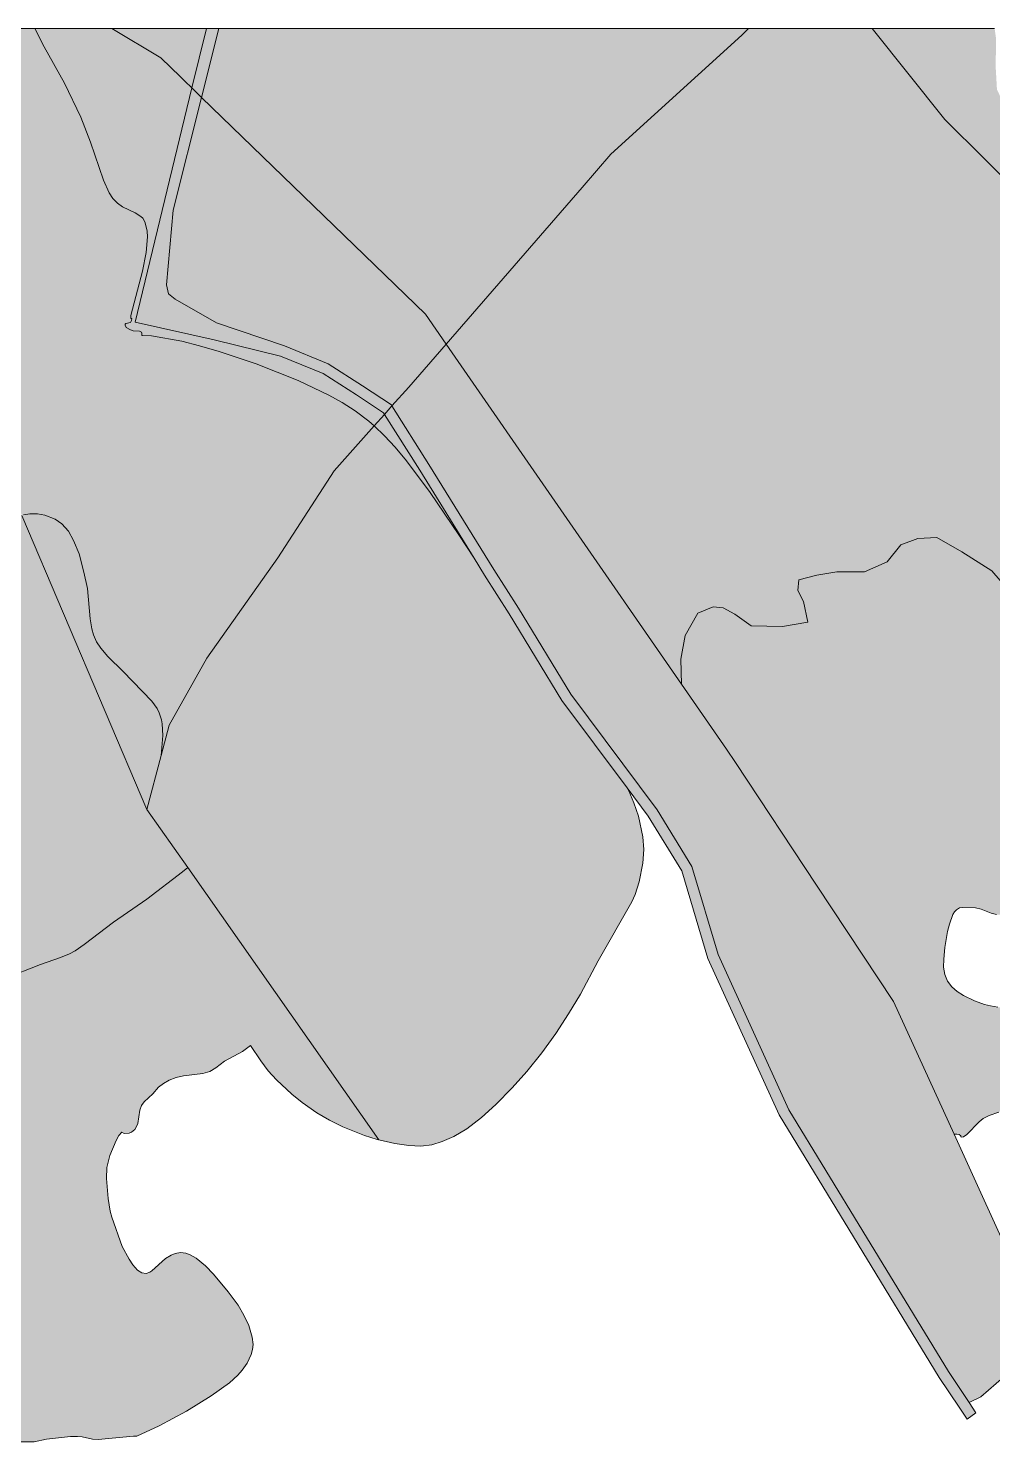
# Model space of a CAD drawing. Header units: metres. Extents: x 541853 to 549675, y 1832829 to 1845715.
# Drawn here: x 548100 to 548542, y 1845063 to 1845715 of the extents above; entities that cross this region are included whole.
import ezdxf

# ---------------------------------------------------------------- set-up
doc = ezdxf.new("R2010")
doc.units = ezdxf.units.M
doc.header["$MEASUREMENT"] = 0
doc.layers.add('1', color=7, linetype='Continuous', lineweight=0)

msp = doc.modelspace()

# ---------------------------------------------------------------- hatches: boundary and pattern name
at = {"layer": '1', "linetype": 'Continuous', "lineweight": 0}
for color, points in [(31, [(548160.9, 1845381.195), (548161.65, 1845390.315), (548161.44, 1845395.7), (548161.08, 1845397.575), (548160.06, 1845400.695), (548159.04, 1845402.735), (548156.64, 1845406.05), (548143.56, 1845419.67), (548136.54, 1845426.54), (548133.24, 1845430.44), (548131.29, 1845433.395), (548129.88, 1845436.605), (548129.16, 1845439.23), (548128.38, 1845443.94), (548127.15, 1845457.785), (548125.56, 1845465.27), (548123.31, 1845473.685), (548120.79, 1845479.895), (548118.39, 1845484.095), (548115.39, 1845487.425), (548112.42, 1845489.585), (548107.59, 1845491.505), (548104.23, 1845492.045), (548100.78, 1845492.03), (548097.78, 1845491.55), (548097.09, 1845491.355), (548055.69, 1845588.9), (548043.9, 1845616.665), (548021.25, 1845624.66), (548000.01, 1845631.515), (547928.25, 1845654.885), (547883.46, 1845669.285), (547845.78, 1845677.175), (547800.96, 1845678.795), (547801.14, 1845679.56), (547804.02, 1845688.455), (547806.33, 1845693.87), (547817.76, 1845714.765), (548103.09, 1845714.765), (548103.21, 1845714.48), (548107.32, 1845706.305), (548116.68, 1845689.595), (548124.12, 1845673.995), (548128.62, 1845662.565), (548134.44, 1845645.105), (548137.05, 1845639.375), (548138.79, 1845636.795), (548140.86, 1845634.605), (548143.23, 1845632.94), (548148.99, 1845630.165), (548151.69, 1845628.47), (548152.53, 1845627.645), (548153.43, 1845626.025), (548153.67, 1845625.605), (548154.48, 1845621.72), (548154.66, 1845619.08), (548154.06, 1845611.955), (548152.35, 1845603.315), (548147.1, 1845583.05), (548147.01, 1845581.625), (548147.49, 1845581.73), (548147.37, 1845580.68), (548146.86, 1845579.87), (548144.82, 1845579.345), (548144.37, 1845579.015), (548144.37, 1845578.565), (548144.88, 1845577.575), (548146.83, 1845576.495), (548148.09, 1845575.985), (548151.03, 1845575.835), (548151.87, 1845575.385), (548152.02, 1845574.935), (548152.05, 1845574.05), (548152.26, 1845573.825), (548156.55, 1845573.795), (548170.38, 1845571.2), (548178.45, 1845569.175), (548187.57, 1845566.535), (548204.46, 1845560.865), (548223.72, 1845553.2), (548237.88, 1845546.465), (548243.85, 1845543.18), (548249.94, 1845539.355), (548256.21, 1845534.555), (548258.55, 1845532.365), (548240.25, 1845511.845), (548214.45, 1845471.93), (548181.84, 1845425.85), (548164.59, 1845395.13)]), (252, [(548258.55, 1845532.365), (548256.21, 1845534.555), (548249.94, 1845539.355), (548243.85, 1845543.18), (548237.88, 1845546.465), (548223.72, 1845553.2), (548204.46, 1845560.865), (548187.57, 1845566.535), (548178.45, 1845569.175), (548170.38, 1845571.2), (548156.55, 1845573.795), (548152.26, 1845573.825), (548152.05, 1845574.05), (548152.02, 1845574.935), (548151.87, 1845575.385), (548151.03, 1845575.835), (548148.09, 1845575.985), (548146.83, 1845576.495), (548144.88, 1845577.575), (548144.37, 1845578.565), (548144.37, 1845579.015), (548144.82, 1845579.345), (548146.86, 1845579.87), (548147.37, 1845580.68), (548147.49, 1845581.73), (548147.01, 1845581.625), (548147.1, 1845583.05), (548152.35, 1845603.315), (548154.06, 1845611.955), (548154.66, 1845619.08), (548154.48, 1845621.72), (548153.67, 1845625.605), (548153.43, 1845626.025), (548152.53, 1845627.645), (548151.69, 1845628.47), (548148.99, 1845630.165), (548143.23, 1845632.94), (548140.86, 1845634.605), (548138.79, 1845636.795), (548137.05, 1845639.375), (548134.44, 1845645.105), (548128.62, 1845662.565), (548124.12, 1845673.995), (548116.68, 1845689.595), (548107.32, 1845706.305), (548103.21, 1845714.48), (548103.09, 1845714.765), (548138.25, 1845714.765), (548160.84, 1845701.205), (548169.78, 1845692.535), (548171.76, 1845690.615), (548175.03, 1845687.435), (548148.99, 1845580.005), (548185.17, 1845571.845), (548215.62, 1845564.435), (548235.18, 1845556.425), (548250.54, 1845546.645), (548262.81, 1845538.455), (548263.29, 1845537.69)]), (53, [(548175.03, 1845687.435), (548171.76, 1845690.615), (548169.78, 1845692.535), (548160.84, 1845701.205), (548138.25, 1845714.765), (548181.66, 1845714.765)]), (252, [(548179.47, 1845683.13), (548175.03, 1845687.435), (548181.66, 1845714.765), (548187.45, 1845714.765)]), (252, [(548291.58, 1845569.955), (548282.1, 1845583.665), (548179.47, 1845683.13), (548187.45, 1845714.765), (548430.24, 1845714.765), (548427.21, 1845711.615), (548367.12, 1845657.045), (548353.89, 1845641.775)]), (252, [(548634.75, 1845408.075), (548634.21, 1845410.415), (548633.4, 1845410.955), (548621.4, 1845415.92), (548615.22, 1845427.905), (548611.5, 1845431.625), (548601.57, 1845431.625), (548594.16, 1845430.395), (548590.44, 1845428.73), (548585.88, 1845425.415), (548578.44, 1845424.59), (548575.56, 1845425.835), (548571.42, 1845429.555), (548568.54, 1845436.995), (548566.89, 1845447.315), (548556.54, 1845451.035), (548550.36, 1845456), (548541.69, 1845465.915), (548528.04, 1845474.585), (548516.46, 1845481.2), (548507.79, 1845480.78), (548499.96, 1845477.885), (548493.75, 1845470.04), (548483.43, 1845465.495), (548470.62, 1845465.495), (548461.53, 1845463.845), (548453.28, 1845461.775), (548452.86, 1845456.825), (548455.35, 1845451.875), (548457.39, 1845442.365), (548445.84, 1845440.295), (548431.38, 1845440.715), (548423.94, 1845446.085), (548418.57, 1845448.98), (548414.01, 1845449.385), (548406.99, 1845446.505), (548401.2, 1845436.17), (548399.16, 1845425.415), (548399.52, 1845413.895), (548291.58, 1845569.955), (548353.89, 1845641.775), (548367.12, 1845657.045), (548427.21, 1845711.615), (548430.24, 1845714.765), (548486.85, 1845714.765), (548520.18, 1845673.035), (548556.54, 1845636.825), (548566.08, 1845620.475), (548569.98, 1845603.885), (548569.56, 1845582.75), (548559.54, 1845545.925), (548558.1, 1845504.825), (548564.58, 1845490.545), (548570.34, 1845482.685), (548586.66, 1845469.335), (548602.8, 1845455.745), (548620.98, 1845436.53), (548632.68, 1845417.375)]), (53, [(548771.1, 1845248.19), (548751.45, 1845256.89), (548732.19, 1845269.31), (548720.28, 1845279.51), (548702.85, 1845297.405), (548687.25, 1845315.3), (548679.75, 1845322.68), (548671.95, 1845330.39), (548658.15, 1845346.47), (548648.28, 1845363.795), (548641.86, 1845379.485), (548636.88, 1845398.385), (548632.68, 1845417.375), (548620.98, 1845436.53), (548602.8, 1845455.745), (548586.66, 1845469.335), (548570.34, 1845482.685), (548564.58, 1845490.545), (548558.1, 1845504.825), (548559.54, 1845545.925), (548569.56, 1845582.75), (548569.98, 1845603.885), (548566.08, 1845620.475), (548556.54, 1845636.825), (548520.18, 1845673.035), (548486.85, 1845714.765), (548543.01, 1845714.765), (548543.7, 1845709.965), (548543.49, 1845697.38), (548544.09, 1845686.7), (548548.35, 1845677.865), (548554.92, 1845668.265), (548564.4, 1845659.61), (548572.65, 1845653.04), (548585.22, 1845645.945), (548594.94, 1845638.94), (548605.98, 1845627.225), (548610.96, 1845617.445), (548611.95, 1845608.64), (548611.56, 1845599.475), (548610.63, 1845596.565), (548607.3, 1845586.275), (548597.46, 1845555.705), (548592.66, 1845523.125), (548595.96, 1845508.095), (548604.96, 1845493.305), (548617.62, 1845479.925), (548647.32, 1845446.805), (548676.15, 1845408.915), (548693.61, 1845372.795), (548701.2, 1845361.11), (548708.73, 1845349.56), (548710.32, 1845347.115), (548723.19, 1845333.57), (548733.81, 1845324.03), (548760.75, 1845301.125), (548798.31, 1845270.105), (548812.68, 1845261.855), (548792.28, 1845255.15)]), (252, [(548263.29, 1845537.69), (548262.81, 1845538.455), (548250.54, 1845546.645), (548235.18, 1845556.425), (548215.62, 1845564.435), (548185.17, 1845571.845), (548148.99, 1845580.005), (548175.03, 1845687.435), (548179.47, 1845683.13), (548166.42, 1845631.425), (548163.36, 1845597.045), (548164.23, 1845592.965), (548167.38, 1845590.475), (548186.34, 1845579.69), (548217.42, 1845569.1), (548237.49, 1845560.88), (548253.27, 1845550.83), (548266.47, 1845542.025), (548266.74, 1845541.575)]), (252, [(548266.74, 1845541.575), (548266.47, 1845542.025), (548253.27, 1845550.83), (548237.49, 1845560.88), (548217.42, 1845569.1), (548186.34, 1845579.69), (548167.38, 1845590.475), (548164.23, 1845592.965), (548163.36, 1845597.045), (548166.42, 1845631.425), (548179.47, 1845683.13), (548282.1, 1845583.665), (548291.58, 1845569.955), (548274.42, 1845550.185)]), (252, [(548531.28, 1845084.375), (548521.89, 1845098.505), (548482.65, 1845162.93), (548448.69, 1845218.625), (548416.29, 1845289.815), (548404.23, 1845330.315), (548388.39, 1845356.19), (548348.79, 1845409.275), (548324.79, 1845448.845), (548313.45, 1845466.545), (548283.72, 1845514.665), (548266.74, 1845541.575), (548274.42, 1845550.185), (548291.58, 1845569.955), (548399.52, 1845413.895), (548420.16, 1845384.045), (548424.21, 1845377.91), (548461.41, 1845321.66), (548496.63, 1845268.38), (548524.44, 1845207.405), (548554.47, 1845141.525), (548557.86, 1845105.255), (548536.68, 1845086.955)]), (252, [(548530.38, 1845076.71), (548526.72, 1845082.2), (548517.66, 1845095.835), (548478.39, 1845160.335), (548444.28, 1845216.285), (548411.58, 1845288.06), (548399.64, 1845328.245), (548384.25, 1845353.385), (548374.62, 1845366.285), (548344.62, 1845406.485), (548320.53, 1845446.205), (548309.22, 1845463.875), (548304.39, 1845471.705), (548279.49, 1845512.025), (548263.29, 1845537.69), (548266.74, 1845541.575), (548283.72, 1845514.665), (548313.45, 1845466.545), (548324.79, 1845448.845), (548348.79, 1845409.275), (548388.39, 1845356.19), (548404.23, 1845330.315), (548416.29, 1845289.815), (548448.69, 1845218.625), (548482.65, 1845162.93), (548521.89, 1845098.505), (548531.28, 1845084.375), (548534.46, 1845079.56)]), (252, [(548304.39, 1845471.705), (548297.46, 1845482.385), (548284.23, 1845501.885), (548273.4, 1845516.435), (548268.21, 1845522.615), (548263.35, 1845527.835), (548258.55, 1845532.365), (548263.29, 1845537.69), (548279.49, 1845512.025)]), (31, [(548280.03, 1845201.975), (548274.42, 1845202.185), (548268.03, 1845203.19), (548260.77, 1845204.885), (548173.11, 1845329.79), (548154.39, 1845356.46), (548160.9, 1845381.195), (548164.59, 1845395.13), (548181.84, 1845425.85), (548214.45, 1845471.93), (548240.25, 1845511.845), (548258.55, 1845532.365), (548263.35, 1845527.835), (548268.21, 1845522.615), (548273.4, 1845516.435), (548284.23, 1845501.885), (548297.46, 1845482.385), (548304.39, 1845471.705), (548309.22, 1845463.875), (548320.53, 1845446.205), (548344.62, 1845406.485), (548374.62, 1845366.285), (548375.34, 1845364.905), (548377.62, 1845359.46), (548379.69, 1845353.295), (548381.79, 1845343.875), (548382.24, 1845337.995), (548381.82, 1845331.725), (548380.14, 1845323.295), (548378.22, 1845317.475), (548376.69, 1845314.115), (548361.3, 1845286.95), (548353.17, 1845271.74), (548347.74, 1845262.65), (548341.8, 1845253.605), (548335.38, 1845244.755), (548328.51, 1845236.205), (548321.85, 1845228.66), (548314.41, 1845221.04), (548307.81, 1845215.1), (548301, 1845209.955), (548295.18, 1845206.445), (548289.81, 1845204.015), (548284.98, 1845202.575)]), (43, [(547862.16, 1845259.395), (547859.7, 1845259.485), (547855.44, 1845260.085), (547851.15, 1845261.105), (547846.95, 1845262.44), (547837.65, 1845265.89), (547842.42, 1845267.375), (547850.97, 1845269.385), (547863.63, 1845273.465), (547874.1, 1845278.535), (547877.4, 1845281.265), (547879.83, 1845285.225), (547881.39, 1845290.19), (547883.1, 1845297.045), (547884.66, 1845301.845), (547886.88, 1845307.035), (547890.54, 1845310.92), (547895.4, 1845317.1), (547899.03, 1845322.245), (547901.46, 1845326.865), (547901.64, 1845330.81), (547900.77, 1845335.445), (547897.59, 1845344.325), (547892.1, 1845355.83), (547888.83, 1845363.885), (547888.11, 1845368.85), (547887.42, 1845376.05), (547888.11, 1845380.685), (547889.52, 1845384.105), (547892.79, 1845387.375), (547895.73, 1845389.085), (547900.26, 1845389.94), (547905.27, 1845390.285), (547910.13, 1845390.285), (547919.79, 1845389.55), (547938.51, 1845386.43), (547959.54, 1845383.025), (547970.88, 1845381.84), (547977.39, 1845381.84), (547981.8, 1845383.025), (547984.71, 1845385.395), (547986.45, 1845387.9), (547987.65, 1845391.2), (547988.16, 1845394.785), (547990.41, 1845396.54), (547992.42, 1845399.12), (547993.53, 1845401.67), (547993.89, 1845403.845), (547993.68, 1845405.045), (547993.17, 1845405.855), (547993.71, 1845406.065), (547993.89, 1845406.395), (547993.74, 1845407.415), (547989.9, 1845411.9), (547987.5, 1845416.82), (547986.09, 1845418.635), (547985.82, 1845419.925), (547985.97, 1845421.335), (547986.63, 1845422.625), (547987.68, 1845423.675), (547989.21, 1845424.545), (547993.02, 1845426.075), (547994.31, 1845427.395), (547995.03, 1845429.24), (547996.29, 1845435.6), (547997.28, 1845437.265), (547998, 1845438.015), (547999.89, 1845439.17), (548001.15, 1845439.575), (548003.67, 1845439.935), (548005.65, 1845439.905), (548005.41, 1845439.605), (548005.71, 1845438.9), (548008.02, 1845436.32), (548011.41, 1845433.35), (548016.54, 1845429.405), (548029.59, 1845420.465), (548042.79, 1845412.515), (548052.06, 1845407.895), (548061.3, 1845404.295), (548064.48, 1845403.455), (548067.36, 1845403.065), (548069.46, 1845403.095), (548071.83, 1845403.695), (548073.3, 1845404.595), (548074.68, 1845406.125), (548075.25, 1845407.7), (548075.19, 1845409.425), (548074.08, 1845412.155), (548068.83, 1845421.155), (548065.02, 1845429.255), (548063.28, 1845434.58), (548062.59, 1845440.22), (548062.98, 1845444.915), (548064.09, 1845449.655), (548067.15, 1845458.895), (548070.15, 1845466.125), (548073.51, 1845472.575), (548077.56, 1845478.53), (548079.45, 1845480.765), (548082.39, 1845483.555), (548087.34, 1845487.275), (548092.23, 1845489.795), (548094.24, 1845490.56), (548097.09, 1845491.355), (548154.39, 1845356.46), (548173.11, 1845329.79), (548170.74, 1845327.765), (548154.42, 1845315.255), (548139.15, 1845304.725), (548125.71, 1845294.435), (548121.45, 1845291.585), (548118.87, 1845290.19), (548114.73, 1845288.435), (548105.58, 1845285.24), (548089.29, 1845278.82), (548076.93, 1845275.235), (548074.32, 1845274.905), (548071.23, 1845275.025), (548063.28, 1845276.045), (548058.99, 1845277.185), (548046.57, 1845282.915), (548031.96, 1845290.505), (548018.43, 1845296.505), (548010.21, 1845301.155), (548006.4, 1845303.78), (548004.09, 1845306.225), (547999.35, 1845313.215), (547996.77, 1845316.125), (547992.24, 1845320.265), (547990.05, 1845321.945), (547987.95, 1845323.085), (547986.54, 1845323.385), (547984.47, 1845322.905), (547982.01, 1845321.06), (547974.21, 1845312.135), (547967.22, 1845306.345), (547955.73, 1845298.305), (547945.86, 1845292.605), (547935.6, 1845287.94), (547926.51, 1845284.745), (547917.51, 1845282.81), (547903.53, 1845281.055), (547902.48, 1845280.365), (547899.51, 1845279.615), (547897.74, 1845279.495), (547892.55, 1845280.035), (547890.78, 1845279.72), (547889.07, 1845278.985), (547886.52, 1845277.2), (547881.96, 1845273.21), (547873.86, 1845265.26), (547870.41, 1845262.305), (547867.35, 1845260.34), (547865.97, 1845259.845)]), (43, [(548154.39, 1845356.46), (548097.09, 1845491.355), (548097.78, 1845491.55), (548100.78, 1845492.03), (548104.23, 1845492.045), (548107.59, 1845491.505), (548112.42, 1845489.585), (548115.39, 1845487.425), (548118.39, 1845484.095), (548120.79, 1845479.895), (548123.31, 1845473.685), (548125.56, 1845465.27), (548127.15, 1845457.785), (548128.38, 1845443.94), (548129.16, 1845439.23), (548129.88, 1845436.605), (548131.29, 1845433.395), (548133.24, 1845430.44), (548136.54, 1845426.54), (548143.56, 1845419.67), (548156.64, 1845406.05), (548159.04, 1845402.735), (548160.06, 1845400.695), (548161.08, 1845397.575), (548161.44, 1845395.7), (548161.65, 1845390.315), (548160.9, 1845381.195)]), (251, [(548528.01, 1845206.025), (548527.59, 1845206.16), (548527.56, 1845206.64), (548526.72, 1845207.255), (548525.64, 1845207.435), (548524.44, 1845207.405), (548496.63, 1845268.38), (548461.41, 1845321.66), (548424.21, 1845377.91), (548420.16, 1845384.045), (548399.52, 1845413.895), (548399.16, 1845425.415), (548401.2, 1845436.17), (548406.99, 1845446.505), (548414.01, 1845449.385), (548418.57, 1845448.98), (548423.94, 1845446.085), (548431.38, 1845440.715), (548445.84, 1845440.295), (548457.39, 1845442.365), (548455.35, 1845451.875), (548452.86, 1845456.825), (548453.28, 1845461.775), (548461.53, 1845463.845), (548470.62, 1845465.495), (548483.43, 1845465.495), (548493.75, 1845470.04), (548499.96, 1845477.885), (548507.79, 1845480.78), (548516.46, 1845481.2), (548528.04, 1845474.585), (548541.69, 1845465.915), (548550.36, 1845456), (548556.54, 1845451.035), (548566.89, 1845447.315), (548568.54, 1845436.995), (548571.42, 1845429.555), (548575.56, 1845425.835), (548578.44, 1845424.59), (548585.88, 1845425.415), (548590.44, 1845428.73), (548594.16, 1845430.395), (548601.57, 1845431.625), (548611.5, 1845431.625), (548615.22, 1845427.905), (548621.4, 1845415.92), (548633.4, 1845410.955), (548634.21, 1845410.415), (548632.68, 1845417.375), (548636.88, 1845398.385), (548641.86, 1845379.485), (548646.84, 1845367.29), (548643.9, 1845366.42), (548641.2, 1845364.755), (548638.71, 1845361.59), (548636.43, 1845357.075), (548632.68, 1845353.835), (548632.26, 1845352.785), (548631.84, 1845350.355), (548631.18, 1845349.23), (548629.74, 1845348.315), (548627.22, 1845347.235), (548625.84, 1845346.125), (548625.75, 1845345.255), (548626.02, 1845344.85), (548626.92, 1845344.1), (548629.41, 1845342.705), (548630.25, 1845341.49), (548630.37, 1845340.005), (548629.65, 1845337.5), (548629.71, 1845336.645), (548628.93, 1845336.585), (548628.63, 1845336.285), (548628.51, 1845332.49), (548627.61, 1845331.86), (548627.43, 1845330.975), (548627.16, 1845331.26), (548626.44, 1845331.29), (548624.79, 1845330.945), (548619.12, 1845328.65), (548592.15, 1845314.28), (548588.85, 1845313.29), (548579.82, 1845311.625), (548570.1, 1845308.835), (548564.91, 1845307.995), (548560.11, 1845307.515), (548553.51, 1845307.455), (548543.91, 1845308.235), (548541.48, 1845308.85), (548536.8, 1845310.665), (548534.22, 1845311.235), (548528.22, 1845311.49), (548526.96, 1845311.235), (548525.49, 1845310.44), (548524.62, 1845309.465), (548523.9, 1845308.205), (548522.34, 1845303.765), (548521.38, 1845300.405), (548520.12, 1845293.13), (548519.67, 1845287.685), (548519.64, 1845284.115), (548520.21, 1845280.635), (548521.41, 1845277.695), (548523.33, 1845275.07), (548525.79, 1845272.97), (548528.76, 1845271.125), (548533.8, 1845268.68), (548538.39, 1845266.985), (548541.09, 1845266.28), (548544.45, 1845265.665), (548550.27, 1845265.17), (548552.01, 1845260.745), (548553.24, 1845255.165), (548553.96, 1845253.95), (548555.22, 1845253.155), (548556.69, 1845252.645), (548562.09, 1845251.655), (548564.13, 1845250.515), (548567.04, 1845247.875), (548569.35, 1845243.96), (548570.76, 1845242.325), (548571.03, 1845241.29), (548570.97, 1845238.305), (548573.16, 1845232.665), (548573.25, 1845231.51), (548572.98, 1845231.135), (548572.05, 1845230.895), (548570.1, 1845229.47), (548566.5, 1845225.78), (548565.18, 1845225.105), (548564.4, 1845225.135), (548560.86, 1845226.365), (548558.97, 1845226.245), (548556.27, 1845226.44), (548554.71, 1845225.93), (548547.39, 1845219.81), (548544.99, 1845217.545), (548540.52, 1845215.94), (548537.79, 1845214.605), (548535.96, 1845213.105), (548530.35, 1845207.375), (548528.76, 1845206.235)]), (31, [(548053.29, 1845063.195), (548049.21, 1845064.635), (548048.07, 1845065.535), (548044.8, 1845070.575), (548042.85, 1845079.23), (548041.47, 1845083.535), (548040.78, 1845084.435), (548037.42, 1845086.925), (548035.14, 1845088.155), (548035.47, 1845088.815), (548038.08, 1845090.645), (548039.31, 1845091.905), (548040.39, 1845093.555), (548041.11, 1845095.145), (548041.95, 1845098.655), (548042.4, 1845107.835), (548042.1, 1845110.835), (548041.44, 1845112.995), (548039.4, 1845116.385), (548036.82, 1845118.89), (548036.1, 1845119.94), (548034.66, 1845122.955), (548034.78, 1845124.365), (548038.35, 1845128.1), (548041.41, 1845130.26), (548044.5, 1845131.895), (548046, 1845133.2), (548049.6, 1845138.93), (548050.83, 1845142.14), (548051.04, 1845143.76), (548046.15, 1845144.165), (548039.31, 1845145.575), (548032.89, 1845147.675), (548028.03, 1845149.82), (548024.97, 1845151.695), (548022.87, 1845153.645), (548020.8, 1845156.555), (548018.49, 1845161.685), (548017.62, 1845162.615), (548016.48, 1845163.095), (548013.09, 1845163.125), (548007.33, 1845162.33), (548005.5, 1845162.405), (547998, 1845163.605), (547992.3, 1845163.305), (547980.69, 1845161.235), (547972.29, 1845158.31), (547958.46, 1845151.995), (547954.2, 1845150.495), (547945.47, 1845148.29), (547931.91, 1845146.025), (547923.15, 1845156.66), (547921.5, 1845159.045), (547918.95, 1845164.145), (547916.73, 1845171.315), (547916.1, 1845172.545), (547914.96, 1845173.07), (547913.22, 1845172.575), (547912.32, 1845172.59), (547910.85, 1845173.85), (547909.62, 1845176.445), (547907.61, 1845182.355), (547906.53, 1845188.895), (547904.94, 1845203.145), (547904.94, 1845209.28), (547905.36, 1845218.76), (547905.3, 1845226.2), (547905.69, 1845231.855), (547906.14, 1845234.54), (547908.84, 1845244.2), (547909.11, 1845247.245), (547908.72, 1845249.645), (547905.57, 1845260.475), (547903.89, 1845268.575), (547903.29, 1845275.505), (547903.53, 1845281.055), (547917.51, 1845282.81), (547926.51, 1845284.745), (547935.6, 1845287.94), (547945.86, 1845292.605), (547955.73, 1845298.305), (547967.22, 1845306.345), (547974.21, 1845312.135), (547982.01, 1845321.06), (547984.47, 1845322.905), (547986.54, 1845323.385), (547987.95, 1845323.085), (547990.05, 1845321.945), (547992.24, 1845320.265), (547996.77, 1845316.125), (547999.35, 1845313.215), (548004.09, 1845306.225), (548006.4, 1845303.78), (548010.21, 1845301.155), (548018.43, 1845296.505), (548031.96, 1845290.505), (548046.57, 1845282.915), (548058.99, 1845277.185), (548063.28, 1845276.045), (548071.23, 1845275.025), (548074.32, 1845274.905), (548076.93, 1845275.235), (548089.29, 1845278.82), (548105.58, 1845285.24), (548114.73, 1845288.435), (548118.87, 1845290.19), (548121.45, 1845291.585), (548125.71, 1845294.435), (548139.15, 1845304.725), (548154.42, 1845315.255), (548170.74, 1845327.765), (548173.11, 1845329.79), (548260.77, 1845204.885), (548259.96, 1845205.065), (548254.11, 1845206.895), (548244.15, 1845210.795), (548238.09, 1845213.825), (548232.3, 1845217.245), (548225.64, 1845221.925), (548220.84, 1845225.765), (548213.76, 1845232.455), (548210.01, 1845236.52), (548206.56, 1845241.035), (548201.94, 1845248.145), (548198.19, 1845245.415), (548190.03, 1845240.99), (548186.04, 1845237.96), (548183.22, 1845236.235), (548180.1, 1845235.305), (548171.13, 1845234.165), (548167.83, 1845233.46), (548164.56, 1845232.155), (548161.98, 1845230.745), (548159.76, 1845228.99), (548157.18, 1845225.945), (548153.22, 1845222.255), (548151.87, 1845220.545), (548151.09, 1845218.52), (548150.19, 1845212.4), (548149.71, 1845210.915), (548148.93, 1845209.535), (548147.34, 1845208.335), (548146.2, 1845207.945), (548143.98, 1845207.825), (548142.93, 1845208.425), (548141.61, 1845206.805), (548140.32, 1845204.48), (548137.44, 1845197.715), (548136.06, 1845192.165), (548135.82, 1845187.08), (548136.69, 1845177.93), (548137.59, 1845172.05), (548138.25, 1845169.35), (548143.11, 1845155.895), (548146.2, 1845150.135), (548148, 1845147.495), (548150.16, 1845145.095), (548152.11, 1845143.85), (548154.06, 1845143.565), (548155.71, 1845144.105), (548156.64, 1845144.735), (548162.88, 1845150.465), (548165.52, 1845151.995), (548167.41, 1845152.7), (548169.84, 1845153.09), (548172.27, 1845152.82), (548174.19, 1845152.145), (548176.98, 1845150.525), (548181.24, 1845147.045), (548184.96, 1845143.175), (548191.71, 1845135.06), (548196.18, 1845129.045), (548198.91, 1845124.44), (548201.13, 1845119.715), (548202.72, 1845114.36), (548203.11, 1845110.91), (548202.87, 1845108.63), (548202.24, 1845106.365), (548200.35, 1845102.42), (548198.07, 1845099.135), (548196.06, 1845096.915), (548192.22, 1845093.36), (548183.88, 1845087.345), (548172.51, 1845080.385), (548159.97, 1845073.665), (548149.74, 1845068.865), (548148.21, 1845068.895), (548132.01, 1845067.35), (548129.46, 1845067.515), (548124.75, 1845068.58), (548122.53, 1845068.79), (548119.38, 1845068.73), (548108.43, 1845067.545), (548102.7, 1845066.345), (548094.42, 1845066.285), (548084.94, 1845064.74), (548078.82, 1845064.035), (548072.46, 1845063.615), (548066.01, 1845063.885), (548057.22, 1845063.81), (548054.22, 1845063.555)])]:
    msp.add_hatch(color=color, dxfattribs=at).paths.add_polyline_path(points)

# ---------------------------------------------------------------- linework, layer by layer
at = {"layer": '1', "color": 7, "linetype": 'Continuous', "lineweight": 0, "flags": 128}
for points in [[(547817.76, 1845714.765), (548103.09, 1845714.765), (548103.21, 1845714.48), (548107.32, 1845706.305), (548116.68, 1845689.595), (548124.12, 1845673.995), (548128.62, 1845662.565), (548134.44, 1845645.105), (548137.05, 1845639.375), (548138.79, 1845636.795), (548140.86, 1845634.605), (548143.23, 1845632.94), (548148.99, 1845630.165), (548151.69, 1845628.47), (548152.53, 1845627.645), (548153.43, 1845626.025), (548153.67, 1845625.605), (548154.48, 1845621.72), (548154.66, 1845619.08), (548154.06, 1845611.955), (548152.35, 1845603.315), (548147.1, 1845583.05), (548147.01, 1845581.625), (548147.49, 1845581.73), (548147.37, 1845580.68), (548146.86, 1845579.87), (548144.82, 1845579.345), (548144.37, 1845579.015), (548144.37, 1845578.565), (548144.88, 1845577.575), (548146.83, 1845576.495), (548148.09, 1845575.985), (548151.03, 1845575.835), (548151.87, 1845575.385), (548152.02, 1845574.935), (548152.05, 1845574.05), (548152.26, 1845573.825), (548156.55, 1845573.795), (548170.38, 1845571.2), (548178.45, 1845569.175), (548187.57, 1845566.535), (548204.46, 1845560.865), (548223.72, 1845553.2), (548237.88, 1845546.465), (548243.85, 1845543.18), (548249.94, 1845539.355), (548256.21, 1845534.555), (548258.55, 1845532.365), (548240.25, 1845511.845), (548214.45, 1845471.93), (548181.84, 1845425.85), (548164.59, 1845395.13), (548160.9, 1845381.195), (548161.65, 1845390.315), (548161.44, 1845395.7), (548161.08, 1845397.575), (548160.06, 1845400.695), (548159.04, 1845402.735), (548156.64, 1845406.05), (548143.56, 1845419.67), (548136.54, 1845426.54), (548133.24, 1845430.44), (548131.29, 1845433.395), (548129.88, 1845436.605), (548129.16, 1845439.23), (548128.38, 1845443.94), (548127.15, 1845457.785), (548125.56, 1845465.27), (548123.31, 1845473.685), (548120.79, 1845479.895), (548118.39, 1845484.095), (548115.39, 1845487.425), (548112.42, 1845489.585), (548107.59, 1845491.505), (548104.23, 1845492.045), (548100.78, 1845492.03), (548097.78, 1845491.55)], [(548550.36, 1845456), (548541.69, 1845465.915), (548528.04, 1845474.585), (548516.46, 1845481.2), (548507.79, 1845480.78), (548499.96, 1845477.885), (548493.75, 1845470.04), (548483.43, 1845465.495), (548470.62, 1845465.495), (548461.53, 1845463.845), (548453.28, 1845461.775), (548452.86, 1845456.825), (548455.35, 1845451.875), (548457.39, 1845442.365), (548445.84, 1845440.295), (548431.38, 1845440.715), (548423.94, 1845446.085), (548418.57, 1845448.98), (548414.01, 1845449.385), (548406.99, 1845446.505), (548401.2, 1845436.17), (548399.16, 1845425.415), (548399.52, 1845413.895), (548291.58, 1845569.955), (548291.58, 1845569.955), (548353.89, 1845641.775), (548367.12, 1845657.045), (548427.21, 1845711.615), (548430.24, 1845714.765), (548486.85, 1845714.765), (548520.18, 1845673.035), (548556.54, 1845636.825)], [(548556.54, 1845636.825), (548520.18, 1845673.035), (548486.85, 1845714.765), (548486.85, 1845714.765), (548543.01, 1845714.765)], [(548097.09, 1845491.355), (548154.39, 1845356.46), (548173.11, 1845329.79), (548170.74, 1845327.765), (548154.42, 1845315.255), (548139.15, 1845304.725), (548125.71, 1845294.435), (548121.45, 1845291.585), (548118.87, 1845290.19), (548114.73, 1845288.435), (548105.58, 1845285.24), (548089.29, 1845278.82)], [(548097.78, 1845491.55), (548100.78, 1845492.03), (548104.23, 1845492.045), (548107.59, 1845491.505), (548112.42, 1845489.585), (548115.39, 1845487.425), (548118.39, 1845484.095), (548120.79, 1845479.895), (548123.31, 1845473.685), (548125.56, 1845465.27), (548127.15, 1845457.785), (548128.38, 1845443.94), (548129.16, 1845439.23), (548129.88, 1845436.605), (548131.29, 1845433.395), (548133.24, 1845430.44), (548136.54, 1845426.54), (548143.56, 1845419.67), (548156.64, 1845406.05), (548159.04, 1845402.735), (548160.06, 1845400.695), (548161.08, 1845397.575), (548161.44, 1845395.7), (548161.65, 1845390.315), (548160.9, 1845381.195), (548154.39, 1845356.46), (548097.09, 1845491.355)], [(548544.99, 1845217.545), (548540.52, 1845215.94), (548537.79, 1845214.605), (548535.96, 1845213.105), (548530.35, 1845207.375), (548528.76, 1845206.235), (548528.01, 1845206.025), (548527.59, 1845206.16), (548527.56, 1845206.64), (548526.72, 1845207.255), (548525.64, 1845207.435), (548524.44, 1845207.405), (548496.63, 1845268.38), (548461.41, 1845321.66), (548424.21, 1845377.91), (548420.16, 1845384.045), (548399.52, 1845413.895), (548399.16, 1845425.415), (548401.2, 1845436.17), (548406.99, 1845446.505), (548414.01, 1845449.385), (548418.57, 1845448.98), (548423.94, 1845446.085), (548431.38, 1845440.715), (548445.84, 1845440.295), (548457.39, 1845442.365), (548455.35, 1845451.875), (548452.86, 1845456.825), (548453.28, 1845461.775), (548461.53, 1845463.845), (548470.62, 1845465.495), (548483.43, 1845465.495), (548493.75, 1845470.04), (548499.96, 1845477.885), (548507.79, 1845480.78), (548516.46, 1845481.2), (548528.04, 1845474.585), (548541.69, 1845465.915), (548550.36, 1845456)], [(548089.29, 1845278.82), (548105.58, 1845285.24), (548114.73, 1845288.435), (548118.87, 1845290.19), (548121.45, 1845291.585), (548125.71, 1845294.435), (548139.15, 1845304.725), (548154.42, 1845315.255), (548170.74, 1845327.765), (548173.11, 1845329.79), (548260.77, 1845204.885), (548259.96, 1845205.065), (548254.11, 1845206.895), (548244.15, 1845210.795), (548238.09, 1845213.825), (548232.3, 1845217.245), (548225.64, 1845221.925), (548220.84, 1845225.765), (548213.76, 1845232.455), (548210.01, 1845236.52), (548206.56, 1845241.035), (548201.94, 1845248.145), (548198.19, 1845245.415), (548190.03, 1845240.99), (548186.04, 1845237.96), (548183.22, 1845236.235), (548180.1, 1845235.305), (548171.13, 1845234.165), (548167.83, 1845233.46), (548164.56, 1845232.155), (548161.98, 1845230.745), (548159.76, 1845228.99), (548157.18, 1845225.945), (548153.22, 1845222.255), (548151.87, 1845220.545), (548151.09, 1845218.52), (548150.19, 1845212.4), (548149.71, 1845210.915), (548148.93, 1845209.535), (548147.34, 1845208.335), (548146.2, 1845207.945), (548143.98, 1845207.825), (548142.93, 1845208.425), (548141.61, 1845206.805), (548140.32, 1845204.48), (548137.44, 1845197.715), (548136.06, 1845192.165), (548135.82, 1845187.08), (548136.69, 1845177.93), (548137.59, 1845172.05), (548138.25, 1845169.35), (548143.11, 1845155.895), (548146.2, 1845150.135), (548148, 1845147.495), (548150.16, 1845145.095), (548152.11, 1845143.85), (548154.06, 1845143.565), (548155.71, 1845144.105), (548156.64, 1845144.735), (548162.88, 1845150.465), (548165.52, 1845151.995), (548167.41, 1845152.7), (548169.84, 1845153.09), (548172.27, 1845152.82), (548174.19, 1845152.145), (548176.98, 1845150.525), (548181.24, 1845147.045), (548184.96, 1845143.175), (548191.71, 1845135.06), (548196.18, 1845129.045), (548198.91, 1845124.44), (548201.13, 1845119.715), (548202.72, 1845114.36), (548203.11, 1845110.91), (548202.87, 1845108.63), (548202.24, 1845106.365), (548200.35, 1845102.42), (548198.07, 1845099.135), (548196.06, 1845096.915), (548192.22, 1845093.36), (548183.88, 1845087.345), (548172.51, 1845080.385), (548159.97, 1845073.665), (548149.74, 1845068.865), (548148.21, 1845068.895), (548132.01, 1845067.35), (548129.46, 1845067.515), (548124.75, 1845068.58), (548122.53, 1845068.79), (548119.38, 1845068.73), (548108.43, 1845067.545), (548102.7, 1845066.345), (548094.42, 1845066.285)], [(548543.91, 1845308.235), (548541.48, 1845308.85), (548536.8, 1845310.665), (548534.22, 1845311.235), (548528.22, 1845311.49), (548526.96, 1845311.235), (548525.49, 1845310.44), (548524.62, 1845309.465), (548523.9, 1845308.205), (548522.34, 1845303.765), (548521.38, 1845300.405), (548520.12, 1845293.13), (548519.67, 1845287.685), (548519.64, 1845284.115), (548520.21, 1845280.635), (548521.41, 1845277.695), (548523.33, 1845275.07), (548525.79, 1845272.97), (548528.76, 1845271.125), (548533.8, 1845268.68), (548538.39, 1845266.985), (548541.09, 1845266.28), (548544.45, 1845265.665)]]:
    msp.add_lwpolyline(points, dxfattribs=at)
for points in [[(548103.09, 1845714.765), (548138.25, 1845714.765), (548160.84, 1845701.205), (548169.78, 1845692.535), (548171.76, 1845690.615), (548175.03, 1845687.435), (548148.99, 1845580.005), (548185.17, 1845571.845), (548215.62, 1845564.435), (548235.18, 1845556.425), (548250.54, 1845546.645), (548262.81, 1845538.455), (548263.29, 1845537.69), (548258.55, 1845532.365), (548256.21, 1845534.555), (548249.94, 1845539.355), (548243.85, 1845543.18), (548237.88, 1845546.465), (548223.72, 1845553.2), (548204.46, 1845560.865), (548187.57, 1845566.535), (548178.45, 1845569.175), (548170.38, 1845571.2), (548156.55, 1845573.795), (548152.26, 1845573.825), (548152.05, 1845574.05), (548152.02, 1845574.935), (548151.87, 1845575.385), (548151.03, 1845575.835), (548148.09, 1845575.985), (548146.83, 1845576.495), (548144.88, 1845577.575), (548144.37, 1845578.565), (548144.37, 1845579.015), (548144.82, 1845579.345), (548146.86, 1845579.87), (548147.37, 1845580.68), (548147.49, 1845581.73), (548147.01, 1845581.625), (548147.1, 1845583.05), (548152.35, 1845603.315), (548154.06, 1845611.955), (548154.66, 1845619.08), (548154.48, 1845621.72), (548153.67, 1845625.605), (548153.43, 1845626.025), (548152.53, 1845627.645), (548151.69, 1845628.47), (548148.99, 1845630.165), (548143.23, 1845632.94), (548140.86, 1845634.605), (548138.79, 1845636.795), (548137.05, 1845639.375), (548134.44, 1845645.105), (548128.62, 1845662.565), (548124.12, 1845673.995), (548116.68, 1845689.595), (548107.32, 1845706.305), (548103.21, 1845714.48), (548103.09, 1845714.765)], [(548138.25, 1845714.765), (548181.66, 1845714.765), (548175.03, 1845687.435), (548171.76, 1845690.615), (548169.78, 1845692.535), (548160.84, 1845701.205), (548138.25, 1845714.765)], [(548175.03, 1845687.435), (548181.66, 1845714.765), (548187.45, 1845714.765), (548179.47, 1845683.13), (548175.03, 1845687.435)], [(548179.47, 1845683.13), (548187.45, 1845714.765), (548430.24, 1845714.765), (548427.21, 1845711.615), (548367.12, 1845657.045), (548353.89, 1845641.775), (548291.58, 1845569.955), (548282.1, 1845583.665), (548179.47, 1845683.13)], [(548175.03, 1845687.435), (548179.47, 1845683.13), (548166.42, 1845631.425), (548163.36, 1845597.045), (548164.23, 1845592.965), (548167.38, 1845590.475), (548186.34, 1845579.69), (548217.42, 1845569.1), (548237.49, 1845560.88), (548253.27, 1845550.83), (548266.47, 1845542.025), (548266.74, 1845541.575), (548263.29, 1845537.69), (548262.81, 1845538.455), (548250.54, 1845546.645), (548235.18, 1845556.425), (548215.62, 1845564.435), (548185.17, 1845571.845), (548148.99, 1845580.005), (548175.03, 1845687.435)], [(548179.47, 1845683.13), (548282.1, 1845583.665), (548291.58, 1845569.955), (548274.42, 1845550.185), (548266.74, 1845541.575), (548266.47, 1845542.025), (548253.27, 1845550.83), (548237.49, 1845560.88), (548217.42, 1845569.1), (548186.34, 1845579.69), (548167.38, 1845590.475), (548164.23, 1845592.965), (548163.36, 1845597.045), (548166.42, 1845631.425), (548179.47, 1845683.13)], [(548266.74, 1845541.575), (548274.42, 1845550.185), (548291.58, 1845569.955), (548399.52, 1845413.895), (548420.16, 1845384.045), (548424.21, 1845377.91), (548461.41, 1845321.66), (548496.63, 1845268.38), (548524.44, 1845207.405), (548554.47, 1845141.525), (548557.86, 1845105.255), (548536.68, 1845086.955), (548531.28, 1845084.375), (548521.89, 1845098.505), (548482.65, 1845162.93), (548448.69, 1845218.625), (548416.29, 1845289.815), (548404.23, 1845330.315), (548388.39, 1845356.19), (548348.79, 1845409.275), (548324.79, 1845448.845), (548313.45, 1845466.545), (548283.72, 1845514.665), (548266.74, 1845541.575)], [(548263.29, 1845537.69), (548266.74, 1845541.575), (548283.72, 1845514.665), (548313.45, 1845466.545), (548324.79, 1845448.845), (548348.79, 1845409.275), (548388.39, 1845356.19), (548404.23, 1845330.315), (548416.29, 1845289.815), (548448.69, 1845218.625), (548482.65, 1845162.93), (548521.89, 1845098.505), (548531.28, 1845084.375), (548534.46, 1845079.56), (548530.38, 1845076.71), (548526.72, 1845082.2), (548517.66, 1845095.835), (548478.39, 1845160.335), (548444.28, 1845216.285), (548411.58, 1845288.06), (548399.64, 1845328.245), (548384.25, 1845353.385), (548374.62, 1845366.285), (548344.62, 1845406.485), (548320.53, 1845446.205), (548309.22, 1845463.875), (548304.39, 1845471.705), (548279.49, 1845512.025), (548263.29, 1845537.69)], [(548258.55, 1845532.365), (548263.29, 1845537.69), (548279.49, 1845512.025), (548304.39, 1845471.705), (548297.46, 1845482.385), (548284.23, 1845501.885), (548273.4, 1845516.435), (548268.21, 1845522.615), (548263.35, 1845527.835), (548258.55, 1845532.365)], [(548154.39, 1845356.46), (548160.9, 1845381.195), (548164.59, 1845395.13), (548181.84, 1845425.85), (548214.45, 1845471.93), (548240.25, 1845511.845), (548258.55, 1845532.365), (548263.35, 1845527.835), (548268.21, 1845522.615), (548273.4, 1845516.435), (548284.23, 1845501.885), (548297.46, 1845482.385), (548304.39, 1845471.705), (548309.22, 1845463.875), (548320.53, 1845446.205), (548344.62, 1845406.485), (548374.62, 1845366.285), (548375.34, 1845364.905), (548377.62, 1845359.46), (548379.69, 1845353.295), (548381.79, 1845343.875), (548382.24, 1845337.995), (548381.82, 1845331.725), (548380.14, 1845323.295), (548378.22, 1845317.475), (548376.69, 1845314.115), (548361.3, 1845286.95), (548353.17, 1845271.74), (548347.74, 1845262.65), (548341.8, 1845253.605), (548335.38, 1845244.755), (548328.51, 1845236.205), (548321.85, 1845228.66), (548314.41, 1845221.04), (548307.81, 1845215.1), (548301, 1845209.955), (548295.18, 1845206.445), (548289.81, 1845204.015), (548284.98, 1845202.575), (548280.03, 1845201.975), (548274.42, 1845202.185), (548268.03, 1845203.19), (548260.77, 1845204.885), (548173.11, 1845329.79), (548154.39, 1845356.46)]]:
    msp.add_lwpolyline(points, close=True, dxfattribs=at)

doc.saveas('drawing.dxf')
